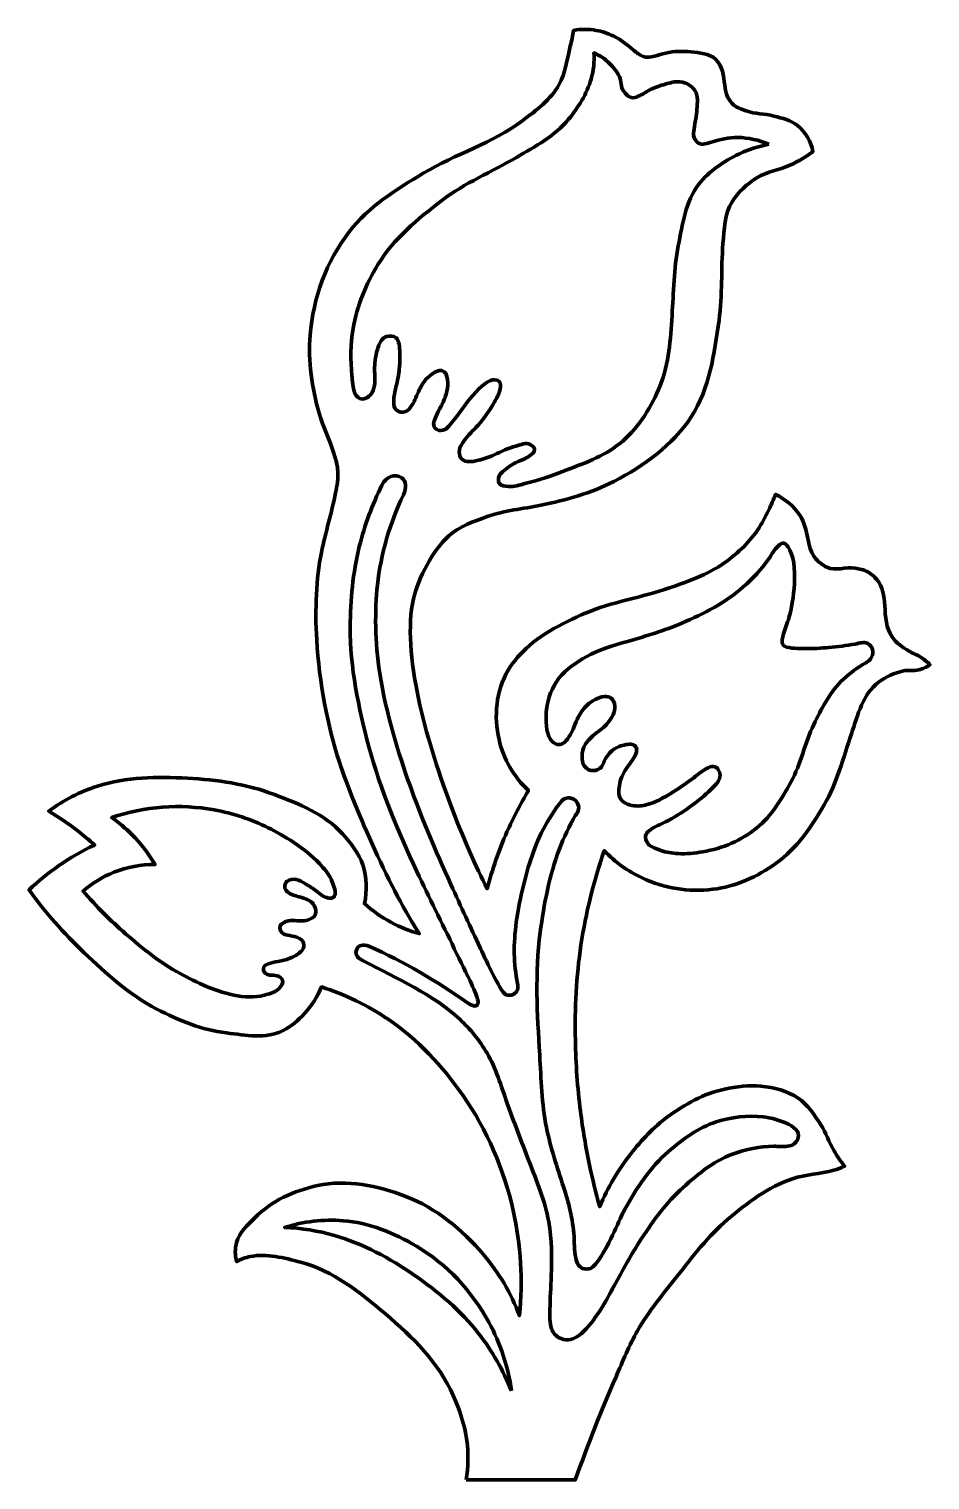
# Model space of a CAD drawing. Header units: centimetres. Extents: x -8.2 to 6.8, y -12.4 to 11.8.
import ezdxf

# ---------------------------------------------------------------- set-up
doc = ezdxf.new("R2010")
doc.units = ezdxf.units.CM
doc.header["$MEASUREMENT"] = 0
doc.layers.add('Camada 1', color=7, linetype='Continuous')

msp = doc.modelspace()

# ---------------------------------------------------------------- linework, layer by layer
at = {"layer": 'Camada 1', "lineweight": 158}
for points, knots in [([(-0.94881, -12.4001), (-0.94881, -12.4001), (0.87025, -12.4001), (0.87025, -12.4001), (0.87025, -12.4001), (1.07499, -11.81801), (1.30173, -11.24436), (1.54878, -10.67922), (1.54878, -10.67922), (1.66215, -10.42032), (1.76792, -10.15801), (1.90752, -9.91351), (1.90752, -9.91351), (2.0928, -9.58861), (2.33478, -9.30012), (2.56745, -9.00652), (2.56745, -9.00652), (2.82973, -8.67486), (3.08524, -8.33477), (3.40674, -8.06147), (3.40674, -8.06147), (3.73586, -7.78227), (4.08446, -7.51916), (4.4914, -7.3804), (4.4914, -7.3804), (4.71309, -7.30508), (4.95504, -7.30423), (5.18009, -7.23909), (5.18009, -7.23909), (5.24103, -7.22133), (5.30109, -7.19933), (5.35946, -7.1731), (5.35946, -7.1731), (5.29431, -7.08851), (5.23425, -7.0005), (5.18009, -6.90828), (5.18009, -6.90828), (5.09891, -6.77124), (5.04896, -6.61724), (4.9635, -6.4827), (4.9635, -6.4827), (4.85775, -6.31687), (4.74693, -6.14938), (4.58617, -6.03851), (4.58617, -6.03851), (4.40509, -5.9133), (4.18429, -5.86339), (3.9643, -5.83968), (3.9643, -5.83968), (3.7621, -5.81772), (3.55904, -5.84394), (3.3602, -5.88707), (3.3602, -5.88707), (3.01164, -5.96323), (2.69604, -6.13836), (2.40839, -6.35071), (2.40839, -6.35071), (2.17487, -6.52332), (1.9752, -6.73653), (1.79499, -6.96495), (1.79499, -6.96495), (1.58347, -7.23317), (1.40918, -7.52928), (1.27635, -7.84404), (1.27635, -7.84404), (1.2129, -7.61559), (1.1562, -7.38546), (1.10714, -7.15364), (1.10714, -7.15364), (1.04453, -6.85669), (0.99461, -6.55716), (0.9557, -6.25594), (0.9557, -6.25594), (0.90492, -5.86425), (0.87955, -5.46911), (0.87108, -5.07402), (0.87108, -5.07402), (0.86009, -4.54267), (0.88546, -4.0105), (0.965, -3.48509), (0.965, -3.48509), (1.04537, -2.95122), (1.17481, -2.42666), (1.35166, -1.91649), (1.35166, -1.91649), (1.53355, -2.10431), (1.74761, -2.25745), (1.98367, -2.36913), (1.98367, -2.36913), (2.35086, -2.54174), (2.7595, -2.60772), (3.16224, -2.55866), (3.16224, -2.55866), (3.54635, -2.51212), (3.90424, -2.35052), (4.21895, -2.12377), (4.21895, -2.12377), (4.5633, -1.87587), (4.80614, -1.518), (5.02017, -1.14995), (5.02017, -1.14995), (5.23254, -0.78529), (5.33663, -0.36988), (5.47283, 0.03116), (5.47283, 0.03116), (5.58115, 0.34843), (5.66153, 0.69616), (5.92549, 0.89076), (5.92549, 0.89076), (6.04901, 0.98213), (6.18945, 1.04981), (6.34006, 1.08027), (6.34006, 1.08027), (6.42383, 1.09721), (6.5118, 1.07858), (6.59473, 1.0989), (6.59473, 1.0989), (6.66243, 1.11498), (6.72671, 1.14458), (6.78339, 1.18435), (6.78339, 1.18435), (6.73685, 1.23003), (6.68609, 1.27149), (6.63194, 1.30702), (6.63194, 1.30702), (6.56936, 1.34765), (6.4974, 1.37217), (6.43397, 1.41109), (6.43397, 1.41109), (6.32737, 1.47539), (6.22246, 1.54647), (6.1514, 1.64715), (6.1514, 1.64715), (6.04731, 1.79437), (6.04138, 1.98472), (6.0287, 2.16748), (6.0287, 2.16748), (6.01857, 2.32316), (5.99571, 2.48475), (5.89672, 2.60235), (5.89672, 2.60235), (5.85359, 2.65313), (5.8028, 2.69796), (5.74443, 2.73011), (5.74443, 2.73011), (5.68014, 2.76564), (5.60738, 2.78172), (5.53461, 2.79272), (5.53461, 2.79272), (5.37891, 2.81641), (5.20717, 2.73942), (5.06591, 2.80709), (5.06591, 2.80709), (4.98467, 2.84602), (4.91361, 2.9027), (4.85946, 2.97378), (4.85946, 2.97378), (4.79262, 3.06177), (4.76974, 3.1743), (4.74693, 3.28429), (4.74693, 3.28429), (4.719, 3.41966), (4.69107, 3.55841), (4.61409, 3.67265), (4.61409, 3.67265), (4.51255, 3.82325), (4.37295, 3.94338), (4.20882, 4.02036), (4.20882, 4.02036), (4.17413, 3.93405), (4.13606, 3.84946), (4.09544, 3.76571), (4.09544, 3.76571), (4.03792, 3.64895), (3.98037, 3.53219), (3.90678, 3.42473), (3.90678, 3.42473), (3.75194, 3.19883), (3.54888, 3.01185), (3.32213, 2.85787), (3.32213, 2.85787), (3.13093, 2.72758), (2.91518, 2.63874), (2.69859, 2.55497), (2.69859, 2.55497), (2.47269, 2.46783), (2.24087, 2.39676), (2.0065, 2.33499), (2.0065, 2.33499), (1.76622, 2.27154), (1.52256, 2.2157), (1.28734, 2.13532), (1.28734, 2.13532), (1.07244, 2.06172), (0.86432, 1.97118), (0.6638, 1.86543), (0.6638, 1.86543), (0.46413, 1.76053), (0.26615, 1.64969), (0.09946, 1.49909), (0.09946, 1.49909), (-0.0342, 1.37809), (-0.15943, 1.2461), (-0.24995, 1.09043), (-0.24995, 1.09043), (-0.45217, 0.74355), (-0.49108, 0.32897), (-0.40141, -0.06361), (-0.40141, -0.06361), (-0.32695, -0.38933), (-0.15604, -0.68546), (0.08847, -0.9139), (0.08847, -0.9139), (-0.0452, -1.13642), (-0.1645, -1.36654), (-0.26942, -1.60345), (-0.26942, -1.60345), (-0.40479, -1.90972), (-0.51477, -2.2253), (-0.59937, -2.54935), (-0.59937, -2.54935), (-0.9676, -1.828), (-1.49735, -0.54263), (-1.7445, 0.61901), (-1.7445, 0.61901), (-1.87783, 1.24575), (-1.92894, 1.83649), (-1.828, 2.28322), (-1.828, 2.28322), (-1.74848, 2.6335), (-1.50044, 3.09138), (-1.23985, 3.32997), (-1.23985, 3.32997), (-1.06217, 3.49242), (-0.82612, 3.56857), (-0.59854, 3.65149), (-0.59854, 3.65149), (-0.31171, 3.75639), (-0.00291, 3.7784), (0.29661, 3.84099), (0.29661, 3.84099), (0.71626, 3.929), (1.13252, 4.04066), (1.5124, 4.23779), (1.5124, 4.23779), (2.02005, 4.50092), (2.49385, 4.83852), (2.80435, 5.31486), (2.80435, 5.31486), (3.11063, 5.78527), (3.18507, 6.36144), (3.2663, 6.92237), (3.2663, 6.92237), (3.32722, 7.34456), (3.29676, 7.77434), (3.33229, 8.19908), (3.33229, 8.19908), (3.35259, 8.44108), (3.35851, 8.69236), (3.48289, 8.89795), (3.48289, 8.89795), (3.58273, 9.06378), (3.73417, 9.19066), (3.89831, 9.2956), (3.89831, 9.2956), (4.06836, 9.40473), (4.28073, 9.42589), (4.46347, 9.51303), (4.46347, 9.51303), (4.59209, 9.57478), (4.71559, 9.64753), (4.83153, 9.73047), (4.83153, 9.73047), (4.80108, 9.90137), (4.71137, 10.05536), (4.57683, 10.16533), (4.57683, 10.16533), (4.46601, 10.25589), (4.32135, 10.28973), (4.18089, 10.3261), (4.18089, 10.3261), (4.02945, 10.36501), (3.86616, 10.35823), (3.71894, 10.41154), (3.71894, 10.41154), (3.63435, 10.44203), (3.5455, 10.47076), (3.48289, 10.53424), (3.48289, 10.53424), (3.40505, 10.61378), (3.37291, 10.72544), (3.3602, 10.83712), (3.3602, 10.83712), (3.34245, 10.9962), (3.32467, 11.16538), (3.20962, 11.27199), (3.20962, 11.27199), (3.10216, 11.37098), (2.94309, 11.3769), (2.79503, 11.39469), (2.79503, 11.39469), (2.65628, 11.41075), (2.51584, 11.40483), (2.37963, 11.37522), (2.37963, 11.37522), (2.25102, 11.34731), (2.12242, 11.27625), (2.00228, 11.31853), (2.00228, 11.31853), (1.94221, 11.33968), (1.89229, 11.382), (1.84237, 11.42262), (1.84237, 11.42262), (1.73491, 11.50973), (1.62831, 11.60028), (1.50309, 11.65951), (1.50309, 11.65951), (1.41257, 11.70178), (1.3178, 11.73564), (1.21966, 11.75343), (1.21966, 11.75343), (1.09445, 11.7754), (0.96753, 11.7754), (0.84231, 11.75343), (0.84231, 11.75343), (0.82709, 11.66458), (0.80848, 11.57657), (0.78647, 11.48941), (0.78647, 11.48941), (0.73149, 11.27115), (0.70694, 11.04187), (0.59781, 10.84641), (0.59781, 10.84641), (0.45906, 10.59768), (0.22299, 10.42338), (-0.00629, 10.25078), (-0.00629, 10.25078), (-0.50716, 9.87513), (-1.12818, 9.69491), (-1.66458, 9.37173), (-1.66458, 9.37173), (-2.11891, 9.09762), (-2.57917, 8.81672), (-2.89983, 8.3979), (-2.89983, 8.3979), (-3.28056, 7.90126), (-3.49884, 7.30141), (-3.55046, 6.67702), (-3.55046, 6.67702), (-3.58684, 6.2379), (-3.52, 5.7971), (-3.39986, 5.37238), (-3.39986, 5.37238), (-3.33472, 5.14312), (-3.22472, 4.92904), (-3.1545, 4.70144), (-3.1545, 4.70144), (-3.12489, 4.60501), (-3.09443, 4.50853), (-3.08851, 4.40788), (-3.08851, 4.40788), (-3.08089, 4.28774), (-3.10374, 4.16758), (-3.12658, 4.04914), (-3.12658, 4.04914), (-3.19004, 3.71494), (-3.29496, 3.3892), (-3.3618, 3.05585), (-3.3618, 3.05585), (-3.45054, 2.61144), (-3.47152, 2.10879), (-3.44167, 1.59951), (-3.44167, 1.59951), (-3.39978, 0.88505), (-3.25775, 0.15747), (-3.06213, -0.44064), (-3.06213, -0.44064), (-2.93511, -0.82751), (-2.71545, -1.37143), (-2.47194, -1.90214), (-2.47194, -1.90214), (-2.22552, -2.43923), (-1.95463, -2.96281), (-1.73057, -3.29642), (-1.73057, -3.29642), (-1.89471, -3.25158), (-2.05292, -3.18812), (-2.20267, -3.10774), (-2.20267, -3.10774), (-2.36258, -3.02229), (-2.51065, -2.91738), (-2.64517, -2.79555), (-2.64517, -2.79555), (-2.5961, -2.58234), (-2.60625, -2.36068), (-2.67394, -2.15254), (-2.67394, -2.15254), (-2.73824, -1.95456), (-2.87361, -1.78958), (-3.01322, -1.63306), (-3.01322, -1.63306), (-3.30595, -1.30479), (-3.73068, -1.13896), (-4.14525, -0.98074), (-4.14525, -0.98074), (-4.60805, -0.80392), (-5.10213, -0.73199), (-5.59711, -0.70662), (-5.59711, -0.70662), (-6.10304, -0.68123), (-6.61577, -0.68546), (-7.09632, -0.83945), (-7.09632, -0.83945), (-7.38736, -0.93251), (-7.6615, -1.07296), (-7.90771, -1.25487), (-7.90771, -1.25487), (-7.74103, -1.35553), (-7.58027, -1.46639), (-7.42627, -1.58568), (-7.42627, -1.58568), (-7.32899, -1.66097), (-7.23507, -1.73966), (-7.1437, -1.82173), (-7.1437, -1.82173), (-7.35099, -1.91903), (-7.54983, -2.0324), (-7.73763, -2.1627), (-7.73763, -2.1627), (-7.91449, -2.28453), (-8.08198, -2.42074), (-8.23767, -2.56881), (-8.23767, -2.56881), (-7.96523, -2.94277), (-7.65894, -3.29135), (-7.32306, -3.60947), (-7.32306, -3.60947), (-6.94742, -3.96481), (-6.56416, -4.31847), (-6.10643, -4.55452), (-6.10643, -4.55452), (-5.74008, -4.74321), (-5.35512, -4.90226), (-4.94647, -4.95132), (-4.94647, -4.95132), (-4.62415, -4.99027), (-4.28737, -5.05707), (-4.0031, -4.91324), (-4.0031, -4.91324), (-3.86605, -4.84389), (-3.74929, -4.74321), (-3.64523, -4.62983), (-3.64523, -4.62983), (-3.52592, -4.49954), (-3.43031, -4.34891), (-3.36263, -4.18564), (-3.36263, -4.18564), (-2.96668, -4.31), (-2.59187, -4.49107), (-2.24921, -4.7246), (-2.24921, -4.7246), (-1.75595, -5.06048), (-1.34646, -5.50126), (-1.00465, -5.99113), (-1.00465, -5.99113), (-0.60108, -6.56901), (-0.31934, -7.22299), (-0.16536, -7.91088), (-0.16536, -7.91088), (-0.03675, -8.48451), (-0.00205, -9.07506), (-0.06128, -9.65971), (-0.06128, -9.65971), (-0.20172, -9.28743), (-0.40563, -8.94223), (-0.66452, -8.63936), (-0.66452, -8.63936), (-1.01988, -8.2239), (-1.44883, -7.87197), (-1.95648, -7.67481), (-1.95648, -7.67481), (-2.42858, -7.49208), (-2.93622, -7.38968), (-3.42779, -7.49544), (-3.42779, -7.49544), (-3.82036, -7.58007), (-4.1943, -7.74842), (-4.47437, -8.03439), (-4.47437, -8.03439), (-4.59536, -8.15792), (-4.7299, -8.27635), (-4.77644, -8.44052), (-4.77644, -8.44052), (-4.80603, -8.54542), (-4.80603, -8.6571), (-4.77644, -8.76201), (-4.77644, -8.76201), (-4.70619, -8.72225), (-4.6292, -8.69347), (-4.54967, -8.67741), (-4.54967, -8.67741), (-4.27132, -8.62155), (-3.98705, -8.69857), (-3.71036, -8.77133), (-3.71036, -8.77133), (-3.17227, -8.91345), (-2.72301, -9.26797), (-2.29659, -9.63178), (-2.29659, -9.63178), (-1.84057, -10.02096), (-1.40483, -10.44825), (-1.16456, -10.99307), (-1.16456, -10.99307), (-1.05879, -11.23252), (-0.97334, -11.48129), (-0.93865, -11.74019), (-0.93865, -11.74019), (-0.90988, -11.95929), (-0.91328, -12.18182), (-0.94881, -12.4001)], [0, 0, 0, 0, 0.00763359, 0.00763359, 0.00763359, 0.00763359, 0.01526718, 0.01526718, 0.01526718, 0.01526718, 0.02290076, 0.02290076, 0.02290076, 0.02290076, 0.03053435, 0.03053435, 0.03053435, 0.03053435, 0.03816794, 0.03816794, 0.03816794, 0.03816794, 0.04580153, 0.04580153, 0.04580153, 0.04580153, 0.05343511, 0.05343511, 0.05343511, 0.05343511, 0.0610687, 0.0610687, 0.0610687, 0.0610687, 0.06870229, 0.06870229, 0.06870229, 0.06870229, 0.07633588, 0.07633588, 0.07633588, 0.07633588, 0.08396947, 0.08396947, 0.08396947, 0.08396947, 0.09160305, 0.09160305, 0.09160305, 0.09160305, 0.09923664, 0.09923664, 0.09923664, 0.09923664, 0.10687023, 0.10687023, 0.10687023, 0.10687023, 0.11450382, 0.11450382, 0.11450382, 0.11450382, 0.1221374, 0.1221374, 0.1221374, 0.1221374, 0.12977099, 0.12977099, 0.12977099, 0.12977099, 0.13740458, 0.13740458, 0.13740458, 0.13740458, 0.14503817, 0.14503817, 0.14503817, 0.14503817, 0.15267176, 0.15267176, 0.15267176, 0.15267176, 0.16030534, 0.16030534, 0.16030534, 0.16030534, 0.16793893, 0.16793893, 0.16793893, 0.16793893, 0.17557252, 0.17557252, 0.17557252, 0.17557252, 0.18320611, 0.18320611, 0.18320611, 0.18320611, 0.19083969, 0.19083969, 0.19083969, 0.19083969, 0.19847328, 0.19847328, 0.19847328, 0.19847328, 0.20610687, 0.20610687, 0.20610687, 0.20610687, 0.21374046, 0.21374046, 0.21374046, 0.21374046, 0.22137405, 0.22137405, 0.22137405, 0.22137405, 0.22900763, 0.22900763, 0.22900763, 0.22900763, 0.23664122, 0.23664122, 0.23664122, 0.23664122, 0.24427481, 0.24427481, 0.24427481, 0.24427481, 0.2519084, 0.2519084, 0.2519084, 0.2519084, 0.25954198, 0.25954198, 0.25954198, 0.25954198, 0.26717557, 0.26717557, 0.26717557, 0.26717557, 0.27480916, 0.27480916, 0.27480916, 0.27480916, 0.28244275, 0.28244275, 0.28244275, 0.28244275, 0.29007634, 0.29007634, 0.29007634, 0.29007634, 0.29770992, 0.29770992, 0.29770992, 0.29770992, 0.30534351, 0.30534351, 0.30534351, 0.30534351, 0.3129771, 0.3129771, 0.3129771, 0.3129771, 0.32061069, 0.32061069, 0.32061069, 0.32061069, 0.32824427, 0.32824427, 0.32824427, 0.32824427, 0.33587786, 0.33587786, 0.33587786, 0.33587786, 0.34351145, 0.34351145, 0.34351145, 0.34351145, 0.35114504, 0.35114504, 0.35114504, 0.35114504, 0.35877863, 0.35877863, 0.35877863, 0.35877863, 0.36641221, 0.36641221, 0.36641221, 0.36641221, 0.3740458, 0.3740458, 0.3740458, 0.3740458, 0.38167939, 0.38167939, 0.38167939, 0.38167939, 0.38931298, 0.38931298, 0.38931298, 0.38931298, 0.39694656, 0.39694656, 0.39694656, 0.39694656, 0.40458015, 0.40458015, 0.40458015, 0.40458015, 0.41221374, 0.41221374, 0.41221374, 0.41221374, 0.41984733, 0.41984733, 0.41984733, 0.41984733, 0.42748092, 0.42748092, 0.42748092, 0.42748092, 0.4351145, 0.4351145, 0.4351145, 0.4351145, 0.44274809, 0.44274809, 0.44274809, 0.44274809, 0.45038168, 0.45038168, 0.45038168, 0.45038168, 0.45801527, 0.45801527, 0.45801527, 0.45801527, 0.46564885, 0.46564885, 0.46564885, 0.46564885, 0.47328244, 0.47328244, 0.47328244, 0.47328244, 0.48091603, 0.48091603, 0.48091603, 0.48091603, 0.48854962, 0.48854962, 0.48854962, 0.48854962, 0.49618321, 0.49618321, 0.49618321, 0.49618321, 0.50381679, 0.50381679, 0.50381679, 0.50381679, 0.51145038, 0.51145038, 0.51145038, 0.51145038, 0.51908397, 0.51908397, 0.51908397, 0.51908397, 0.52671756, 0.52671756, 0.52671756, 0.52671756, 0.53435115, 0.53435115, 0.53435115, 0.53435115, 0.54198473, 0.54198473, 0.54198473, 0.54198473, 0.54961832, 0.54961832, 0.54961832, 0.54961832, 0.55725191, 0.55725191, 0.55725191, 0.55725191, 0.5648855, 0.5648855, 0.5648855, 0.5648855, 0.57251908, 0.57251908, 0.57251908, 0.57251908, 0.58015267, 0.58015267, 0.58015267, 0.58015267, 0.58778626, 0.58778626, 0.58778626, 0.58778626, 0.59541985, 0.59541985, 0.59541985, 0.59541985, 0.60305344, 0.60305344, 0.60305344, 0.60305344, 0.61068702, 0.61068702, 0.61068702, 0.61068702, 0.61832061, 0.61832061, 0.61832061, 0.61832061, 0.6259542, 0.6259542, 0.6259542, 0.6259542, 0.63358779, 0.63358779, 0.63358779, 0.63358779, 0.64122137, 0.64122137, 0.64122137, 0.64122137, 0.64885496, 0.64885496, 0.64885496, 0.64885496, 0.65648855, 0.65648855, 0.65648855, 0.65648855, 0.66412214, 0.66412214, 0.66412214, 0.66412214, 0.67175573, 0.67175573, 0.67175573, 0.67175573, 0.67938931, 0.67938931, 0.67938931, 0.67938931, 0.6870229, 0.6870229, 0.6870229, 0.6870229, 0.69465649, 0.69465649, 0.69465649, 0.69465649, 0.70229008, 0.70229008, 0.70229008, 0.70229008, 0.70992366, 0.70992366, 0.70992366, 0.70992366, 0.71755725, 0.71755725, 0.71755725, 0.71755725, 0.72519084, 0.72519084, 0.72519084, 0.72519084, 0.73282443, 0.73282443, 0.73282443, 0.73282443, 0.74045802, 0.74045802, 0.74045802, 0.74045802, 0.7480916, 0.7480916, 0.7480916, 0.7480916, 0.75572519, 0.75572519, 0.75572519, 0.75572519, 0.76335878, 0.76335878, 0.76335878, 0.76335878, 0.77099237, 0.77099237, 0.77099237, 0.77099237, 0.77862595, 0.77862595, 0.77862595, 0.77862595, 0.78625954, 0.78625954, 0.78625954, 0.78625954, 0.79389313, 0.79389313, 0.79389313, 0.79389313, 0.80152672, 0.80152672, 0.80152672, 0.80152672, 0.80916031, 0.80916031, 0.80916031, 0.80916031, 0.81679389, 0.81679389, 0.81679389, 0.81679389, 0.82442748, 0.82442748, 0.82442748, 0.82442748, 0.83206107, 0.83206107, 0.83206107, 0.83206107, 0.83969466, 0.83969466, 0.83969466, 0.83969466, 0.84732824, 0.84732824, 0.84732824, 0.84732824, 0.85496183, 0.85496183, 0.85496183, 0.85496183, 0.86259542, 0.86259542, 0.86259542, 0.86259542, 0.87022901, 0.87022901, 0.87022901, 0.87022901, 0.8778626, 0.8778626, 0.8778626, 0.8778626, 0.88549618, 0.88549618, 0.88549618, 0.88549618, 0.89312977, 0.89312977, 0.89312977, 0.89312977, 0.90076336, 0.90076336, 0.90076336, 0.90076336, 0.90839695, 0.90839695, 0.90839695, 0.90839695, 0.91603053, 0.91603053, 0.91603053, 0.91603053, 0.92366412, 0.92366412, 0.92366412, 0.92366412, 0.93129771, 0.93129771, 0.93129771, 0.93129771, 0.9389313, 0.9389313, 0.9389313, 0.9389313, 0.94656489, 0.94656489, 0.94656489, 0.94656489, 0.95419847, 0.95419847, 0.95419847, 0.95419847, 0.96183206, 0.96183206, 0.96183206, 0.96183206, 0.96946565, 0.96946565, 0.96946565, 0.96946565, 0.97709924, 0.97709924, 0.97709924, 0.97709924, 0.98473282, 0.98473282, 0.98473282, 0.98473282, 1, 1, 1, 1]), ([(4.09544, 9.85483), (3.93131, 9.92589), (3.75533, 9.96483), (3.57681, 9.96821), (3.57681, 9.96821), (3.42959, 9.97076), (3.28407, 9.93607), (3.14278, 9.89289), (3.14278, 9.89289), (3.06832, 9.87008), (2.98878, 9.83537), (2.92617, 9.87428), (2.92617, 9.87428), (2.8915, 9.89632), (2.86526, 9.93014), (2.85088, 9.96821), (2.85088, 9.96821), (2.83396, 10.01305), (2.84412, 10.06213), (2.85088, 10.11036), (2.85088, 10.11036), (2.86696, 10.22035), (2.8915, 10.3303), (2.8974, 10.44117), (2.8974, 10.44117), (2.90249, 10.54609), (2.92448, 10.65691), (2.86949, 10.7432), (2.86949, 10.7432), (2.84326, 10.78554), (2.80773, 10.82103), (2.76543, 10.84726), (2.76543, 10.84726), (2.72059, 10.87519), (2.66813, 10.88788), (2.61483, 10.89465), (2.61483, 10.89465), (2.53192, 10.90483), (2.45069, 10.87859), (2.36947, 10.85658), (2.36947, 10.85658), (2.28909, 10.83457), (2.20956, 10.80835), (2.13427, 10.77198), (2.13427, 10.77198), (2.06997, 10.74065), (2.01073, 10.69836), (1.94558, 10.66789), (1.94558, 10.66789), (1.90921, 10.65015), (1.87198, 10.62898), (1.83221, 10.62983), (1.83221, 10.62983), (1.76453, 10.63152), (1.71376, 10.68738), (1.67147, 10.7432), (1.67147, 10.7432), (1.62155, 10.80835), (1.64101, 10.90566), (1.60547, 10.98009), (1.60547, 10.98009), (1.56655, 11.06219), (1.50986, 11.13409), (1.44556, 11.19753), (1.44556, 11.19753), (1.36941, 11.27285), (1.27973, 11.33377), (1.18159, 11.3769), (1.18159, 11.3769), (1.1909, 11.23058), (1.17481, 11.08334), (1.13421, 10.94203), (1.13421, 10.94203), (1.0623, 10.69331), (0.92184, 10.47162), (0.75686, 10.27109), (0.75686, 10.27109), (0.52843, 9.99359), (0.20354, 9.81932), (-0.10951, 9.63739), (-0.10951, 9.63739), (-0.52408, 9.39625), (-0.97334, 9.2093), (-1.35407, 8.91907), (-1.35407, 8.91907), (-1.75848, 8.61113), (-2.15615, 8.28286), (-2.42011, 7.85136), (-2.42011, 7.85136), (-2.62148, 7.52222), (-2.77208, 7.16266), (-2.83468, 6.78277), (-2.83468, 6.78277), (-2.87784, 6.52303), (-2.88206, 6.25905), (-2.85331, 5.99764), (-2.85331, 5.99764), (-2.84582, 5.9313), (-2.84615, 5.7948), (-2.80282, 5.70271), (-2.80282, 5.70271), (-2.77913, 5.65232), (-2.74235, 5.61522), (-2.68408, 5.61012), (-2.68408, 5.61012), (-2.64263, 5.60675), (-2.60456, 5.63127), (-2.57072, 5.6575), (-2.57072, 5.6575), (-2.52672, 5.69221), (-2.50302, 5.74551), (-2.4861, 5.79962), (-2.4861, 5.79962), (-2.45564, 5.89947), (-2.47596, 6.00606), (-2.47596, 6.11098), (-2.47596, 6.11098), (-2.47596, 6.18339), (-2.46461, 6.31835), (-2.43036, 6.43565), (-2.43036, 6.43565), (-2.40012, 6.53925), (-2.35198, 6.62911), (-2.27798, 6.64994), (-2.27798, 6.64994), (-2.22383, 6.66518), (-2.16376, 6.66348), (-2.11807, 6.63133), (-2.11807, 6.63133), (-2.08005, 6.60456), (-2.06285, 6.51729), (-2.05681, 6.41686), (-2.05681, 6.41686), (-2.04826, 6.27472), (-2.06202, 6.10615), (-2.0707, 6.04499), (-2.0707, 6.04499), (-2.08591, 5.94008), (-2.11469, 5.83687), (-2.13668, 5.73282), (-2.13668, 5.73282), (-2.14937, 5.67356), (-2.16122, 5.61352), (-2.15615, 5.55345), (-2.15615, 5.55345), (-2.15275, 5.50859), (-2.14853, 5.46205), (-2.11807, 5.43075), (-2.11807, 5.43075), (-2.07746, 5.3893), (-2.01316, 5.38252), (-1.95731, 5.40197), (-1.95731, 5.40197), (-1.91079, 5.41806), (-1.88202, 5.46375), (-1.85409, 5.50606), (-1.85409, 5.50606), (-1.80164, 5.58475), (-1.77373, 5.67696), (-1.73142, 5.76156), (-1.73142, 5.76156), (-1.69589, 5.83347), (-1.6578, 5.90538), (-1.59943, 5.96039), (-1.59943, 5.96039), (-1.38506, 6.1616), (-1.27541, 6.09726), (-1.2582, 5.92946), (-1.2582, 5.92946), (-1.25274, 5.87604), (-1.25662, 5.81212), (-1.26947, 5.74295), (-1.26947, 5.74295), (-1.283, 5.6702), (-1.31431, 5.60251), (-1.34477, 5.53481), (-1.34477, 5.53481), (-1.35588, 5.50982), (-1.39976, 5.43529), (-1.43186, 5.3635), (-1.43186, 5.3635), (-1.45274, 5.31681), (-1.48795, 5.25699), (-1.49158, 5.20182), (-1.49158, 5.20182), (-1.49409, 5.16368), (-1.48152, 5.12775), (-1.43868, 5.09994), (-1.43868, 5.09994), (-1.39976, 5.07542), (-1.34984, 5.08218), (-1.30669, 5.09994), (-1.30669, 5.09994), (-1.28921, 5.10708), (-1.25208, 5.1454), (-1.2113, 5.19241), (-1.2113, 5.19241), (-1.14633, 5.26728), (-1.07203, 5.36427), (-1.05287, 5.39269), (-1.05287, 5.39269), (-1.01365, 5.45151), (-0.87938, 5.64298), (-0.73584, 5.78128), (-0.73584, 5.78128), (-0.61332, 5.89935), (-0.48404, 5.9787), (-0.40141, 5.90371), (-0.40141, 5.90371), (-0.36924, 5.87494), (-0.37602, 5.82503), (-0.38278, 5.78017), (-0.38278, 5.78017), (-0.39379, 5.70148), (-0.43863, 5.63298), (-0.47754, 5.56273), (-0.47754, 5.56273), (-0.55454, 5.42399), (-0.64591, 5.2937), (-0.75083, 5.17525), (-0.75083, 5.17525), (-0.82952, 5.0864), (-0.9192, 5.00771), (-0.98688, 4.91043), (-0.98688, 4.91043), (-1.01988, 4.86305), (-1.05626, 4.81651), (-1.06219, 4.75981), (-1.06219, 4.75981), (-1.06641, 4.71754), (-1.06641, 4.67269), (-1.04273, 4.63714), (-1.04273, 4.63714), (-1.01551, 4.59589), (-0.97639, 4.57697), (-0.93326, 4.57041), (-0.93326, 4.57041), (-0.86971, 4.56075), (-0.79743, 4.57784), (-0.74152, 4.58976), (-0.74152, 4.58976), (-0.65167, 4.60862), (-0.56684, 4.64278), (-0.48316, 4.68018), (-0.48316, 4.68018), (-0.36326, 4.73377), (-0.24563, 4.79409), (-0.11882, 4.8258), (-0.11882, 4.8258), (-0.03675, 4.84612), (0.04785, 4.8952), (0.11638, 4.85373), (0.11638, 4.85373), (0.15108, 4.83258), (0.18915, 4.80804), (0.19169, 4.76913), (0.19169, 4.76913), (0.19424, 4.72937), (0.15785, 4.70059), (0.1257, 4.67436), (0.1257, 4.67436), (0.06563, 4.62616), (-0.01052, 4.60245), (-0.0816, 4.5703), (-0.0816, 4.5703), (-0.16703, 4.53139), (-0.24741, 4.48145), (-0.31679, 4.41886), (-0.31679, 4.41886), (-0.34894, 4.39008), (-0.38702, 4.36385), (-0.40141, 4.32409), (-0.40141, 4.32409), (-0.41493, 4.28688), (-0.41917, 4.24542), (-0.40141, 4.21071), (-0.40141, 4.21071), (-0.37433, 4.15913), (-0.30326, 4.16082), (-0.2415, 4.15404), (-0.2415, 4.15404), (-0.14927, 4.14472), (-0.05959, 4.17943), (0.03093, 4.20143), (0.03093, 4.20143), (0.26868, 4.25981), (0.50051, 4.34019), (0.72895, 4.42815), (0.72895, 4.42815), (1.0589, 4.55592), (1.39734, 4.67861), (1.66215, 4.91043), (1.66215, 4.91043), (1.94559, 5.15917), (2.14272, 5.48661), (2.28486, 5.83687), (2.28486, 5.83687), (2.43377, 6.20238), (2.45577, 6.6034), (2.48283, 6.99936), (2.48283, 6.99936), (2.50991, 7.38857), (2.51077, 7.78027), (2.58691, 8.16272), (2.58691, 8.16272), (2.65799, 8.52146), (2.70451, 8.8988), (2.92617, 9.18388), (2.92617, 9.18388), (3.10216, 9.41066), (3.34499, 9.57226), (3.60472, 9.69491), (3.60472, 9.69491), (3.75787, 9.76682), (3.91948, 9.81761), (4.09544, 9.85483)], [0, 0, 0, 0, 0.0125, 0.0125, 0.0125, 0.0125, 0.025, 0.025, 0.025, 0.025, 0.0375, 0.0375, 0.0375, 0.0375, 0.05, 0.05, 0.05, 0.05, 0.0625, 0.0625, 0.0625, 0.0625, 0.075, 0.075, 0.075, 0.075, 0.0875, 0.0875, 0.0875, 0.0875, 0.1, 0.1, 0.1, 0.1, 0.1125, 0.1125, 0.1125, 0.1125, 0.125, 0.125, 0.125, 0.125, 0.1375, 0.1375, 0.1375, 0.1375, 0.15, 0.15, 0.15, 0.15, 0.1625, 0.1625, 0.1625, 0.1625, 0.175, 0.175, 0.175, 0.175, 0.1875, 0.1875, 0.1875, 0.1875, 0.2, 0.2, 0.2, 0.2, 0.2125, 0.2125, 0.2125, 0.2125, 0.225, 0.225, 0.225, 0.225, 0.2375, 0.2375, 0.2375, 0.2375, 0.25, 0.25, 0.25, 0.25, 0.2625, 0.2625, 0.2625, 0.2625, 0.275, 0.275, 0.275, 0.275, 0.2875, 0.2875, 0.2875, 0.2875, 0.3, 0.3, 0.3, 0.3, 0.3125, 0.3125, 0.3125, 0.3125, 0.325, 0.325, 0.325, 0.325, 0.3375, 0.3375, 0.3375, 0.3375, 0.35, 0.35, 0.35, 0.35, 0.3625, 0.3625, 0.3625, 0.3625, 0.375, 0.375, 0.375, 0.375, 0.3875, 0.3875, 0.3875, 0.3875, 0.4, 0.4, 0.4, 0.4, 0.4125, 0.4125, 0.4125, 0.4125, 0.425, 0.425, 0.425, 0.425, 0.4375, 0.4375, 0.4375, 0.4375, 0.45, 0.45, 0.45, 0.45, 0.4625, 0.4625, 0.4625, 0.4625, 0.475, 0.475, 0.475, 0.475, 0.4875, 0.4875, 0.4875, 0.4875, 0.5, 0.5, 0.5, 0.5, 0.5125, 0.5125, 0.5125, 0.5125, 0.525, 0.525, 0.525, 0.525, 0.5375, 0.5375, 0.5375, 0.5375, 0.55, 0.55, 0.55, 0.55, 0.5625, 0.5625, 0.5625, 0.5625, 0.575, 0.575, 0.575, 0.575, 0.5875, 0.5875, 0.5875, 0.5875, 0.6, 0.6, 0.6, 0.6, 0.6125, 0.6125, 0.6125, 0.6125, 0.625, 0.625, 0.625, 0.625, 0.6375, 0.6375, 0.6375, 0.6375, 0.65, 0.65, 0.65, 0.65, 0.6625, 0.6625, 0.6625, 0.6625, 0.675, 0.675, 0.675, 0.675, 0.6875, 0.6875, 0.6875, 0.6875, 0.7, 0.7, 0.7, 0.7, 0.7125, 0.7125, 0.7125, 0.7125, 0.725, 0.725, 0.725, 0.725, 0.7375, 0.7375, 0.7375, 0.7375, 0.75, 0.75, 0.75, 0.75, 0.7625, 0.7625, 0.7625, 0.7625, 0.775, 0.775, 0.775, 0.775, 0.7875, 0.7875, 0.7875, 0.7875, 0.8, 0.8, 0.8, 0.8, 0.8125, 0.8125, 0.8125, 0.8125, 0.825, 0.825, 0.825, 0.825, 0.8375, 0.8375, 0.8375, 0.8375, 0.85, 0.85, 0.85, 0.85, 0.8625, 0.8625, 0.8625, 0.8625, 0.875, 0.875, 0.875, 0.875, 0.8875, 0.8875, 0.8875, 0.8875, 0.9, 0.9, 0.9, 0.9, 0.9125, 0.9125, 0.9125, 0.9125, 0.925, 0.925, 0.925, 0.925, 0.9375, 0.9375, 0.9375, 0.9375, 0.95, 0.95, 0.95, 0.95, 0.9625, 0.9625, 0.9625, 0.9625, 0.975, 0.975, 0.975, 0.975, 1, 1, 1, 1]), ([(-1.99539, 4.0136), (-1.94023, 4.13185), (-1.94403, 4.24016), (-2.02416, 4.29701), (-2.02416, 4.29701), (-2.13186, 4.38086), (-2.28704, 4.31415), (-2.35413, 4.17436), (-2.35413, 4.17436), (-2.51656, 3.8486), (-2.64263, 3.50595), (-2.73062, 3.15315), (-2.73062, 3.15315), (-2.83977, 2.71488), (-2.87953, 2.26308), (-2.88206, 1.81129), (-2.88206, 1.81129), (-2.88546, 1.13612), (-2.745, 0.47026), (-2.57072, -0.18374), (-2.57072, -0.18374), (-2.37866, -0.90289), (-2.08676, -1.58991), (-1.76949, -2.26338), (-1.76949, -2.26338), (-1.56728, -2.69403), (-1.35238, -3.11876), (-1.14679, -3.54855), (-1.14679, -3.54855), (-1.09642, -3.65367), (-0.97846, -3.88439), (-0.88459, -4.08456), (-0.88459, -4.08456), (-0.82452, -4.21265), (-0.77428, -4.32824), (-0.75798, -4.39042), (-0.75798, -4.39042), (-0.74608, -4.43584), (-0.74647, -4.47691), (-0.77608, -4.49572), (-0.77608, -4.49572), (-0.80753, -4.5157), (-0.86623, -4.49315), (-0.92452, -4.45177), (-0.92452, -4.45177), (-1.44668, -4.08109), (-1.98043, -3.76793), (-2.57172, -3.50573), (-2.57172, -3.50573), (-2.66042, -3.46752), (-2.75024, -3.48543), (-2.77986, -3.57173), (-2.77986, -3.57173), (-2.80861, -3.65463), (-2.75022, -3.71024), (-2.66648, -3.75194), (-2.66648, -3.75194), (-2.08384, -4.05384), (-1.50517, -4.3058), (-1.05186, -4.72834), (-1.05186, -4.72834), (-0.88146, -4.88717), (-0.72876, -5.07012), (-0.60023, -5.28889), (-0.60023, -5.28889), (-0.45048, -5.54358), (-0.36924, -5.83207), (-0.26942, -6.11128), (-0.26942, -6.11128), (-0.15265, -6.43787), (-0.02659, -6.76106), (0.09694, -7.08509), (0.09694, -7.08509), (0.22384, -7.41761), (0.36683, -7.74673), (0.42689, -8.09703), (0.42689, -8.09703), (0.4785, -8.39484), (0.48274, -8.69857), (0.47005, -9.00061), (0.47005, -9.00061), (0.46158, -9.18674), (0.44974, -9.37203), (0.44805, -9.55816), (0.44805, -9.55816), (0.44805, -9.66602), (0.43938, -9.78319), (0.47386, -9.87947), (0.47386, -9.87947), (0.4987, -9.94885), (0.54597, -10.00739), (0.63503, -10.04382), (0.63503, -10.04382), (0.74358, -10.08762), (0.8427, -10.0541), (0.92908, -9.99165), (0.92908, -9.99165), (1.15125, -9.83096), (1.36442, -9.44844), (1.49294, -9.21211), (1.49294, -9.21211), (1.63509, -8.9507), (1.77638, -8.68839), (1.93627, -8.43711), (1.93627, -8.43711), (2.13342, -8.12747), (2.34662, -7.82711), (2.61483, -7.57668), (2.61483, -7.57668), (2.87796, -7.3313), (3.1563, -7.09527), (3.4922, -6.97173), (3.4922, -6.97173), (3.71303, -6.89053), (3.94485, -6.84315), (4.18004, -6.83974), (4.18004, -6.83974), (4.25621, -6.83888), (4.33233, -6.85498), (4.4068, -6.83974), (4.4068, -6.83974), (4.4601, -6.82876), (4.51762, -6.81776), (4.5481, -6.77375), (4.5481, -6.77375), (4.62822, -6.65956), (4.59544, -6.58264), (4.47433, -6.50143), (4.47433, -6.50143), (4.35321, -6.42023), (4.09765, -6.35653), (4.00152, -6.3482), (4.00152, -6.3482), (3.73755, -6.32534), (3.47104, -6.35242), (3.21892, -6.43365), (3.21892, -6.43365), (2.92026, -6.53008), (2.66389, -6.71879), (2.42615, -6.92519), (2.42615, -6.92519), (2.11735, -7.1934), (1.8889, -7.53946), (1.69092, -7.89902), (1.69092, -7.89902), (1.62016, -8.02786), (1.4393, -8.47024), (1.27461, -8.71517), (1.27461, -8.71517), (1.2129, -8.80692), (1.15345, -8.87099), (1.1029, -8.88045), (1.1029, -8.88045), (1.07511, -8.88563), (1.04657, -8.88669), (1.01948, -8.88226), (1.01948, -8.88226), (0.9376, -8.86892), (0.89694, -8.79258), (0.87623, -8.69864), (0.87623, -8.69864), (0.84938, -8.57679), (0.85607, -8.42531), (0.84993, -8.34319), (0.84993, -8.34319), (0.83979, -8.19853), (0.81524, -8.05556), (0.78394, -7.9134), (0.78394, -7.9134), (0.75434, -7.77891), (0.71541, -7.64606), (0.6731, -7.51409), (0.6731, -7.51409), (0.56904, -7.18835), (0.45651, -6.86345), (0.38967, -6.52839), (0.38967, -6.52839), (0.31015, -6.13073), (0.30084, -5.72295), (0.27629, -5.31767), (0.27629, -5.31767), (0.234, -4.63574), (0.19593, -3.95127), (0.28561, -3.27527), (0.28561, -3.27527), (0.34822, -2.80232), (0.43705, -2.33106), (0.60626, -1.88519), (0.60626, -1.88519), (0.67903, -1.69228), (0.76786, -1.50615), (0.87023, -1.32762), (0.87023, -1.32762), (0.93285, -1.27263), (0.94554, -1.17956), (0.899, -1.11019), (0.899, -1.11019), (0.84148, -1.02303), (0.71964, -1.01035), (0.64434, -1.08226), (0.64434, -1.08226), (0.52504, -1.23286), (0.42097, -1.39446), (0.33299, -1.56452), (0.33299, -1.56452), (0.16716, -1.88519), (0.06563, -2.23292), (-0.01559, -2.58488), (-0.01559, -2.58488), (-0.09512, -2.93008), (-0.15434, -3.28119), (-0.14673, -3.63486), (-0.14673, -3.63486), (-0.14335, -3.79984), (-0.12474, -3.96481), (-0.0909, -4.12641), (-0.0909, -4.12641), (-0.07701, -4.21188), (-0.09428, -4.27024), (-0.15689, -4.30578), (-0.15689, -4.30578), (-0.20102, -4.3307), (-0.25125, -4.3301), (-0.29264, -4.31053), (-0.29264, -4.31053), (-0.37623, -4.27106), (-0.66297, -3.64809), (-0.72206, -3.52148), (-0.72206, -3.52148), (-0.87045, -3.20381), (-1.03756, -2.84669), (-1.20326, -2.48055), (-1.20326, -2.48055), (-1.46139, -1.91009), (-1.71613, -1.31767), (-1.89133, -0.81829), (-1.89133, -0.81829), (-2.0673, -0.31581), (-2.28433, 0.36025), (-2.39045, 1.03909), (-2.39045, 1.03909), (-2.4725, 1.56395), (-2.474, 2.09766), (-2.42858, 2.50929), (-2.42858, 2.50929), (-2.37105, 3.03131), (-2.22468, 3.54064), (-1.99539, 4.0136)], [0, 0, 0, 0, 0.01587302, 0.01587302, 0.01587302, 0.01587302, 0.03174603, 0.03174603, 0.03174603, 0.03174603, 0.04761905, 0.04761905, 0.04761905, 0.04761905, 0.06349206, 0.06349206, 0.06349206, 0.06349206, 0.07936508, 0.07936508, 0.07936508, 0.07936508, 0.0952381, 0.0952381, 0.0952381, 0.0952381, 0.11111111, 0.11111111, 0.11111111, 0.11111111, 0.12698413, 0.12698413, 0.12698413, 0.12698413, 0.14285714, 0.14285714, 0.14285714, 0.14285714, 0.15873016, 0.15873016, 0.15873016, 0.15873016, 0.17460317, 0.17460317, 0.17460317, 0.17460317, 0.19047619, 0.19047619, 0.19047619, 0.19047619, 0.20634921, 0.20634921, 0.20634921, 0.20634921, 0.22222222, 0.22222222, 0.22222222, 0.22222222, 0.23809524, 0.23809524, 0.23809524, 0.23809524, 0.25396825, 0.25396825, 0.25396825, 0.25396825, 0.26984127, 0.26984127, 0.26984127, 0.26984127, 0.28571429, 0.28571429, 0.28571429, 0.28571429, 0.3015873, 0.3015873, 0.3015873, 0.3015873, 0.31746032, 0.31746032, 0.31746032, 0.31746032, 0.33333333, 0.33333333, 0.33333333, 0.33333333, 0.34920635, 0.34920635, 0.34920635, 0.34920635, 0.36507937, 0.36507937, 0.36507937, 0.36507937, 0.38095238, 0.38095238, 0.38095238, 0.38095238, 0.3968254, 0.3968254, 0.3968254, 0.3968254, 0.41269841, 0.41269841, 0.41269841, 0.41269841, 0.42857143, 0.42857143, 0.42857143, 0.42857143, 0.44444444, 0.44444444, 0.44444444, 0.44444444, 0.46031746, 0.46031746, 0.46031746, 0.46031746, 0.47619048, 0.47619048, 0.47619048, 0.47619048, 0.49206349, 0.49206349, 0.49206349, 0.49206349, 0.50793651, 0.50793651, 0.50793651, 0.50793651, 0.52380952, 0.52380952, 0.52380952, 0.52380952, 0.53968254, 0.53968254, 0.53968254, 0.53968254, 0.55555556, 0.55555556, 0.55555556, 0.55555556, 0.57142857, 0.57142857, 0.57142857, 0.57142857, 0.58730159, 0.58730159, 0.58730159, 0.58730159, 0.6031746, 0.6031746, 0.6031746, 0.6031746, 0.61904762, 0.61904762, 0.61904762, 0.61904762, 0.63492063, 0.63492063, 0.63492063, 0.63492063, 0.65079365, 0.65079365, 0.65079365, 0.65079365, 0.66666667, 0.66666667, 0.66666667, 0.66666667, 0.68253968, 0.68253968, 0.68253968, 0.68253968, 0.6984127, 0.6984127, 0.6984127, 0.6984127, 0.71428571, 0.71428571, 0.71428571, 0.71428571, 0.73015873, 0.73015873, 0.73015873, 0.73015873, 0.74603175, 0.74603175, 0.74603175, 0.74603175, 0.76190476, 0.76190476, 0.76190476, 0.76190476, 0.77777778, 0.77777778, 0.77777778, 0.77777778, 0.79365079, 0.79365079, 0.79365079, 0.79365079, 0.80952381, 0.80952381, 0.80952381, 0.80952381, 0.82539683, 0.82539683, 0.82539683, 0.82539683, 0.84126984, 0.84126984, 0.84126984, 0.84126984, 0.85714286, 0.85714286, 0.85714286, 0.85714286, 0.87301587, 0.87301587, 0.87301587, 0.87301587, 0.88888889, 0.88888889, 0.88888889, 0.88888889, 0.9047619, 0.9047619, 0.9047619, 0.9047619, 0.92063492, 0.92063492, 0.92063492, 0.92063492, 0.93650794, 0.93650794, 0.93650794, 0.93650794, 0.95238095, 0.95238095, 0.95238095, 0.95238095, 0.96825397, 0.96825397, 0.96825397, 0.96825397, 1, 1, 1, 1]), ([(0.59781, 0.95929), (0.71372, 1.11498), (0.88462, 1.21735), (1.05383, 1.31634), (1.05383, 1.31634), (1.26535, 1.43986), (1.50479, 1.50331), (1.74084, 1.57184), (1.74084, 1.57184), (2.04796, 1.66154), (2.35508, 1.75121), (2.64867, 1.87728), (2.64867, 1.87728), (3.01417, 2.03464), (3.37374, 2.21486), (3.66987, 2.47968), (3.66987, 2.47968), (3.8264, 2.61929), (3.97359, 2.76987), (4.09207, 2.94247), (4.09207, 2.94247), (4.14367, 3.01777), (4.18765, 3.09984), (4.25366, 3.1616), (4.25366, 3.1616), (4.27988, 3.18699), (4.30866, 3.2149), (4.34336, 3.21068), (4.34336, 3.21068), (4.37636, 3.20645), (4.39581, 3.17345), (4.41612, 3.14553), (4.41612, 3.14553), (4.5131, 3.01307), (4.53538, 2.77428), (4.52308, 2.5369), (4.52308, 2.5369), (4.51173, 2.31783), (4.4709, 2.09991), (4.43217, 1.9678), (4.43217, 1.9678), (4.40595, 1.87728), (4.36282, 1.79097), (4.34336, 1.69876), (4.34336, 1.69876), (4.32982, 1.63277), (4.29512, 1.5617), (4.33489, 1.51177), (4.33489, 1.51177), (4.35779, 1.48284), (4.41653, 1.46854), (4.48048, 1.46155), (4.48048, 1.46155), (4.53773, 1.45529), (4.60426, 1.45221), (4.674, 1.45154), (4.674, 1.45154), (4.81974, 1.45013), (4.97943, 1.45911), (5.09719, 1.47116), (5.09719, 1.47116), (5.24357, 1.48639), (5.38994, 1.50078), (5.53461, 1.52786), (5.53461, 1.52786), (5.60738, 1.54138), (5.68435, 1.57269), (5.74528, 1.53631), (5.74528, 1.53631), (5.78334, 1.51346), (5.81381, 1.48046), (5.82651, 1.43817), (5.82651, 1.43817), (5.8392, 1.39503), (5.82903, 1.35018), (5.81042, 1.30871), (5.81042, 1.30871), (5.78419, 1.25035), (5.71989, 1.22073), (5.66405, 1.18689), (5.66405, 1.18689), (5.53207, 1.10651), (5.4094, 1.0109), (5.29938, 0.90175), (5.29938, 0.90175), (5.09891, 0.70125), (4.97028, 0.44319), (4.84592, 0.18683), (4.84592, 0.18683), (4.69529, -0.12282), (4.6327, -0.4714), (4.46432, -0.77177), (4.46432, -0.77177), (4.30781, -1.0518), (4.14538, -1.3344), (3.89746, -1.53492), (3.89746, -1.53492), (3.63773, -1.74389), (3.32636, -1.87672), (2.99725, -1.93341), (2.99725, -1.93341), (2.86104, -1.9571), (2.72228, -1.97233), (2.58437, -1.96217), (2.58437, -1.96217), (2.48538, -1.95456), (2.38554, -1.94611), (2.29416, -1.90972), (2.29416, -1.90972), (2.1994, -1.87165), (2.08688, -1.84626), (2.05642, -1.75489), (2.05642, -1.75489), (2.04373, -1.71767), (2.03443, -1.67791), (2.0488, -1.64152), (2.0488, -1.64152), (2.0615, -1.60936), (2.0928, -1.58906), (2.12157, -1.5679), (2.12157, -1.5679), (2.19773, -1.51206), (2.2874, -1.47822), (2.37201, -1.43677), (2.37201, -1.43677), (2.515, -1.36738), (2.64783, -1.27855), (2.77811, -1.18634), (2.77811, -1.18634), (2.88822, -1.10868), (2.99402, -1.02482), (3.09081, -0.93184), (3.09081, -0.93184), (3.14818, -0.87673), (3.24018, -0.80168), (3.27265, -0.71743), (3.27265, -0.71743), (3.28898, -0.67509), (3.29027, -0.63041), (3.26461, -0.58478), (3.26461, -0.58478), (3.23694, -0.53544), (3.20755, -0.51569), (3.17473, -0.51298), (3.17473, -0.51298), (3.13973, -0.5101), (3.098, -0.52481), (3.05599, -0.54714), (3.05599, -0.54714), (2.98715, -0.58373), (2.91751, -0.64081), (2.87541, -0.67447), (2.87541, -0.67447), (2.79939, -0.73566), (2.68059, -0.82152), (2.55478, -0.90289), (2.55478, -0.90289), (2.39828, -1.00409), (2.23094, -1.09839), (2.12157, -1.12964), (2.12157, -1.12964), (2.04373, -1.15165), (1.96589, -1.17787), (1.88637, -1.17026), (1.88637, -1.17026), (1.78653, -1.16095), (1.68161, -1.13727), (1.62747, -1.05604), (1.62747, -1.05604), (1.5784, -0.98158), (1.59447, -0.88599), (1.61055, -0.7963), (1.61055, -0.7963), (1.62916, -0.69477), (1.68246, -0.60508), (1.74084, -0.51963), (1.74084, -0.51963), (1.78991, -0.44772), (1.84744, -0.38088), (1.87875, -0.3005), (1.87875, -0.3005), (1.89229, -0.26581), (1.90074, -0.22859), (1.88637, -0.19559), (1.88637, -0.19559), (1.86147, -0.13959), (1.78736, -0.13389), (1.71082, -0.14807), (1.71082, -0.14807), (1.63506, -0.16211), (1.55688, -0.19566), (1.5217, -0.21928), (1.5217, -0.21928), (1.4608, -0.25988), (1.4151, -0.31911), (1.37619, -0.38172), (1.37619, -0.38172), (1.3415, -0.43671), (1.33219, -0.50948), (1.27889, -0.54417), (1.27889, -0.54417), (1.2332, -0.57379), (1.17736, -0.58986), (1.12491, -0.57632), (1.12491, -0.57632), (1.07075, -0.56278), (1.03014, -0.52049), (1.00307, -0.4714), (1.00307, -0.4714), (0.97431, -0.4181), (0.98023, -0.3538), (0.98699, -0.29205), (0.98699, -0.29205), (1.00339, -0.14638), (1.09996, -0.04987), (1.20005, 0.03058), (1.20005, 0.03058), (1.2804, 0.09517), (1.36305, 0.14945), (1.40834, 0.21052), (1.40834, 0.21052), (1.47347, 0.29767), (1.54371, 0.39074), (1.53017, 0.49565), (1.53017, 0.49565), (1.51394, 0.62543), (1.44009, 0.6629), (1.35252, 0.65382), (1.35252, 0.65382), (1.25408, 0.64363), (1.13826, 0.57457), (1.06737, 0.51172), (1.06737, 0.51172), (1.00138, 0.45334), (0.95484, 0.37635), (0.91339, 0.29767), (0.91339, 0.29767), (0.88022, 0.23538), (0.83313, 0.08757), (0.76463, -0.02065), (0.76463, -0.02065), (0.70847, -0.10936), (0.63788, -0.17149), (0.54873, -0.13805), (0.54873, -0.13805), (0.49375, -0.11743), (0.45592, -0.07112), (0.43038, -0.01227), (0.43038, -0.01227), (0.37064, 0.12535), (0.37798, 0.33159), (0.38967, 0.43812), (0.38967, 0.43812), (0.41083, 0.62764), (0.48443, 0.80616), (0.59781, 0.95929)], [0, 0, 0, 0, 0.01538462, 0.01538462, 0.01538462, 0.01538462, 0.03076923, 0.03076923, 0.03076923, 0.03076923, 0.04615385, 0.04615385, 0.04615385, 0.04615385, 0.06153846, 0.06153846, 0.06153846, 0.06153846, 0.07692308, 0.07692308, 0.07692308, 0.07692308, 0.09230769, 0.09230769, 0.09230769, 0.09230769, 0.10769231, 0.10769231, 0.10769231, 0.10769231, 0.12307692, 0.12307692, 0.12307692, 0.12307692, 0.13846154, 0.13846154, 0.13846154, 0.13846154, 0.15384615, 0.15384615, 0.15384615, 0.15384615, 0.16923077, 0.16923077, 0.16923077, 0.16923077, 0.18461538, 0.18461538, 0.18461538, 0.18461538, 0.2, 0.2, 0.2, 0.2, 0.21538462, 0.21538462, 0.21538462, 0.21538462, 0.23076923, 0.23076923, 0.23076923, 0.23076923, 0.24615385, 0.24615385, 0.24615385, 0.24615385, 0.26153846, 0.26153846, 0.26153846, 0.26153846, 0.27692308, 0.27692308, 0.27692308, 0.27692308, 0.29230769, 0.29230769, 0.29230769, 0.29230769, 0.30769231, 0.30769231, 0.30769231, 0.30769231, 0.32307692, 0.32307692, 0.32307692, 0.32307692, 0.33846154, 0.33846154, 0.33846154, 0.33846154, 0.35384615, 0.35384615, 0.35384615, 0.35384615, 0.36923077, 0.36923077, 0.36923077, 0.36923077, 0.38461538, 0.38461538, 0.38461538, 0.38461538, 0.4, 0.4, 0.4, 0.4, 0.41538462, 0.41538462, 0.41538462, 0.41538462, 0.43076923, 0.43076923, 0.43076923, 0.43076923, 0.44615385, 0.44615385, 0.44615385, 0.44615385, 0.46153846, 0.46153846, 0.46153846, 0.46153846, 0.47692308, 0.47692308, 0.47692308, 0.47692308, 0.49230769, 0.49230769, 0.49230769, 0.49230769, 0.50769231, 0.50769231, 0.50769231, 0.50769231, 0.52307692, 0.52307692, 0.52307692, 0.52307692, 0.53846154, 0.53846154, 0.53846154, 0.53846154, 0.55384615, 0.55384615, 0.55384615, 0.55384615, 0.56923077, 0.56923077, 0.56923077, 0.56923077, 0.58461538, 0.58461538, 0.58461538, 0.58461538, 0.6, 0.6, 0.6, 0.6, 0.61538462, 0.61538462, 0.61538462, 0.61538462, 0.63076923, 0.63076923, 0.63076923, 0.63076923, 0.64615385, 0.64615385, 0.64615385, 0.64615385, 0.66153846, 0.66153846, 0.66153846, 0.66153846, 0.67692308, 0.67692308, 0.67692308, 0.67692308, 0.69230769, 0.69230769, 0.69230769, 0.69230769, 0.70769231, 0.70769231, 0.70769231, 0.70769231, 0.72307692, 0.72307692, 0.72307692, 0.72307692, 0.73846154, 0.73846154, 0.73846154, 0.73846154, 0.75384615, 0.75384615, 0.75384615, 0.75384615, 0.76923077, 0.76923077, 0.76923077, 0.76923077, 0.78461538, 0.78461538, 0.78461538, 0.78461538, 0.8, 0.8, 0.8, 0.8, 0.81538462, 0.81538462, 0.81538462, 0.81538462, 0.83076923, 0.83076923, 0.83076923, 0.83076923, 0.84615385, 0.84615385, 0.84615385, 0.84615385, 0.86153846, 0.86153846, 0.86153846, 0.86153846, 0.87692308, 0.87692308, 0.87692308, 0.87692308, 0.89230769, 0.89230769, 0.89230769, 0.89230769, 0.90769231, 0.90769231, 0.90769231, 0.90769231, 0.92307692, 0.92307692, 0.92307692, 0.92307692, 0.93846154, 0.93846154, 0.93846154, 0.93846154, 0.95384615, 0.95384615, 0.95384615, 0.95384615, 0.96923077, 0.96923077, 0.96923077, 0.96923077, 1, 1, 1, 1]), ([(-4.24846, -1.53407), (-4.53358, -1.39277), (-4.83816, -1.29209), (-5.15123, -1.23541), (-5.15123, -1.23541), (-5.72147, -1.13218), (-6.30949, -1.17533), (-6.85857, -1.36231), (-6.85857, -1.36231), (-6.73928, -1.44692), (-6.62676, -1.54168), (-6.52355, -1.64574), (-6.52355, -1.64574), (-6.37377, -1.79634), (-6.2435, -1.96386), (-6.13519, -2.14661), (-6.13519, -2.14661), (-6.3704, -2.14409), (-6.60307, -2.18723), (-6.82137, -2.27437), (-6.82137, -2.27437), (-7.00916, -2.34967), (-7.18347, -2.45543), (-7.33577, -2.58826), (-7.33577, -2.58826), (-7.11747, -2.84209), (-6.88058, -3.07898), (-6.62761, -3.29811), (-6.62761, -3.29811), (-6.34247, -3.54432), (-6.04974, -3.78546), (-5.71807, -3.96312), (-5.71807, -3.96312), (-5.45144, -4.10559), (-5.10204, -4.2782), (-4.75966, -4.3331), (-4.75966, -4.3331), (-4.5861, -4.36094), (-4.41433, -4.35853), (-4.25609, -4.30663), (-4.25609, -4.30663), (-4.18076, -4.28207), (-4.10209, -4.2567), (-4.0547, -4.19496), (-4.0547, -4.19496), (-4.02681, -4.15771), (-3.99632, -4.11709), (-4.00986, -4.0748), (-4.00986, -4.0748), (-4.02003, -4.0435), (-4.04793, -4.0232), (-4.07755, -4.00797), (-4.07755, -4.00797), (-4.11226, -3.9902), (-4.15373, -3.99274), (-4.19264, -3.98935), (-4.19264, -3.98935), (-4.22899, -3.98597), (-4.26626, -3.98259), (-4.29329, -3.95889), (-4.29329, -3.95889), (-4.31108, -3.94366), (-4.32713, -3.9259), (-4.33054, -3.90306), (-4.33054, -3.90306), (-4.33305, -3.88698), (-4.33054, -3.87006), (-4.32376, -3.85483), (-4.32376, -3.85483), (-4.31108, -3.82606), (-4.27809, -3.81506), (-4.24846, -3.80238), (-4.24846, -3.80238), (-4.19956, -3.78045), (-4.14302, -3.77017), (-4.08389, -3.75946), (-4.08389, -3.75946), (-4.0204, -3.74797), (-3.95391, -3.73595), (-3.89059, -3.70846), (-3.89059, -3.70846), (-3.83789, -3.68549), (-3.76054, -3.65137), (-3.70922, -3.60172), (-3.70922, -3.60172), (-3.67514, -3.56873), (-3.65252, -3.52888), (-3.65622, -3.48088), (-3.65622, -3.48088), (-3.66113, -3.41198), (-3.71274, -3.37756), (-3.77227, -3.35753), (-3.77227, -3.35753), (-3.82446, -3.33996), (-3.88279, -3.33343), (-3.92106, -3.32435), (-3.92106, -3.32435), (-3.95826, -3.31588), (-3.99717, -3.30741), (-4.02171, -3.2795), (-4.02171, -3.2795), (-4.04711, -3.24988), (-4.06318, -3.21097), (-4.05133, -3.17459), (-4.05133, -3.17459), (-4.04286, -3.14836), (-4.01834, -3.13059), (-3.99548, -3.11452), (-3.99548, -3.11452), (-3.96082, -3.08999), (-3.9185, -3.08321), (-3.87619, -3.07729), (-3.87619, -3.07729), (-3.82796, -3.07052), (-3.77975, -3.08406), (-3.73068, -3.0849), (-3.73068, -3.0849), (-3.67821, -3.08575), (-3.62577, -3.08575), (-3.57753, -3.06629), (-3.57753, -3.06629), (-3.5327, -3.04768), (-3.48616, -3.02653), (-3.46586, -2.98422), (-3.46586, -2.98422), (-3.44216, -2.93431), (-3.45824, -2.87678), (-3.48447, -2.82686), (-3.48447, -2.82686), (-3.5149, -2.76944), (-3.57385, -2.73656), (-3.63866, -2.71302), (-3.63866, -2.71302), (-3.7034, -2.68949), (-3.77405, -2.67524), (-3.82798, -2.6551), (-3.82798, -2.6551), (-3.86285, -2.64331), (-3.9015, -2.62665), (-3.93056, -2.60313), (-3.93056, -2.60313), (-3.97578, -2.56653), (-3.98464, -2.51091), (-3.96609, -2.46646), (-3.96609, -2.46646), (-3.95459, -2.43894), (-3.93257, -2.41565), (-3.90213, -2.40385), (-3.90213, -2.40385), (-3.85149, -2.38422), (-3.79746, -2.39071), (-3.74551, -2.40857), (-3.74551, -2.40857), (-3.69003, -2.42764), (-3.6369, -2.4597), (-3.59276, -2.48674), (-3.59276, -2.48674), (-3.5468, -2.51486), (-3.48156, -2.5654), (-3.42381, -2.60818), (-3.42381, -2.60818), (-3.38251, -2.63879), (-3.34503, -2.66544), (-3.32118, -2.67711), (-3.32118, -2.67711), (-3.29295, -2.69121), (-3.25332, -2.7063), (-3.21672, -2.70668), (-3.21672, -2.70668), (-3.18843, -2.70699), (-3.16188, -2.69849), (-3.1439, -2.67396), (-3.1439, -2.67396), (-3.12641, -2.65012), (-3.12908, -2.60593), (-3.14006, -2.55856), (-3.14006, -2.55856), (-3.15514, -2.49349), (-3.18596, -2.42234), (-3.20188, -2.38944), (-3.20188, -2.38944), (-3.24414, -2.30267), (-3.31242, -2.21406), (-3.39608, -2.12775), (-3.39608, -2.12775), (-3.63769, -1.87838), (-4.00752, -1.64783), (-4.24846, -1.53407)], [0, 0, 0, 0, 0.02083333, 0.02083333, 0.02083333, 0.02083333, 0.04166667, 0.04166667, 0.04166667, 0.04166667, 0.0625, 0.0625, 0.0625, 0.0625, 0.08333333, 0.08333333, 0.08333333, 0.08333333, 0.10416667, 0.10416667, 0.10416667, 0.10416667, 0.125, 0.125, 0.125, 0.125, 0.14583333, 0.14583333, 0.14583333, 0.14583333, 0.16666667, 0.16666667, 0.16666667, 0.16666667, 0.1875, 0.1875, 0.1875, 0.1875, 0.20833333, 0.20833333, 0.20833333, 0.20833333, 0.22916667, 0.22916667, 0.22916667, 0.22916667, 0.25, 0.25, 0.25, 0.25, 0.27083333, 0.27083333, 0.27083333, 0.27083333, 0.29166667, 0.29166667, 0.29166667, 0.29166667, 0.3125, 0.3125, 0.3125, 0.3125, 0.33333333, 0.33333333, 0.33333333, 0.33333333, 0.35416667, 0.35416667, 0.35416667, 0.35416667, 0.375, 0.375, 0.375, 0.375, 0.39583333, 0.39583333, 0.39583333, 0.39583333, 0.41666667, 0.41666667, 0.41666667, 0.41666667, 0.4375, 0.4375, 0.4375, 0.4375, 0.45833333, 0.45833333, 0.45833333, 0.45833333, 0.47916667, 0.47916667, 0.47916667, 0.47916667, 0.5, 0.5, 0.5, 0.5, 0.52083333, 0.52083333, 0.52083333, 0.52083333, 0.54166667, 0.54166667, 0.54166667, 0.54166667, 0.5625, 0.5625, 0.5625, 0.5625, 0.58333333, 0.58333333, 0.58333333, 0.58333333, 0.60416667, 0.60416667, 0.60416667, 0.60416667, 0.625, 0.625, 0.625, 0.625, 0.64583333, 0.64583333, 0.64583333, 0.64583333, 0.66666667, 0.66666667, 0.66666667, 0.66666667, 0.6875, 0.6875, 0.6875, 0.6875, 0.70833333, 0.70833333, 0.70833333, 0.70833333, 0.72916667, 0.72916667, 0.72916667, 0.72916667, 0.75, 0.75, 0.75, 0.75, 0.77083333, 0.77083333, 0.77083333, 0.77083333, 0.79166667, 0.79166667, 0.79166667, 0.79166667, 0.8125, 0.8125, 0.8125, 0.8125, 0.83333333, 0.83333333, 0.83333333, 0.83333333, 0.85416667, 0.85416667, 0.85416667, 0.85416667, 0.875, 0.875, 0.875, 0.875, 0.89583333, 0.89583333, 0.89583333, 0.89583333, 0.91666667, 0.91666667, 0.91666667, 0.91666667, 0.9375, 0.9375, 0.9375, 0.9375, 0.95833333, 0.95833333, 0.95833333, 0.95833333, 1, 1, 1, 1]), ([(-0.19411, -10.91525), (-0.24995, -10.51424), (-0.37771, -10.12672), (-0.57146, -9.77139), (-0.57146, -9.77139), (-0.85574, -9.24936), (-1.26862, -8.8077), (-1.7788, -8.50481), (-1.7788, -8.50481), (-2.15615, -8.2806), (-2.56817, -8.11393), (-3.0039, -8.08008), (-3.0039, -8.08008), (-3.33218, -8.05471), (-3.66215, -8.09276), (-3.97602, -8.19261), (-3.97602, -8.19261), (-3.69513, -8.20359), (-3.41679, -8.24847), (-3.14605, -8.32544), (-3.14605, -8.32544), (-2.66716, -8.4625), (-2.22721, -8.70534), (-1.81603, -8.98707), (-1.81603, -8.98707), (-1.41413, -9.26205), (-1.04018, -9.57763), (-0.74152, -9.96088), (-0.74152, -9.96088), (-0.51477, -10.25193), (-0.33117, -10.57346), (-0.19411, -10.91525)], [0, 0, 0, 0, 0.11111111, 0.11111111, 0.11111111, 0.11111111, 0.22222222, 0.22222222, 0.22222222, 0.22222222, 0.33333333, 0.33333333, 0.33333333, 0.33333333, 0.44444444, 0.44444444, 0.44444444, 0.44444444, 0.55555556, 0.55555556, 0.55555556, 0.55555556, 0.66666667, 0.66666667, 0.66666667, 0.66666667, 0.77777778, 0.77777778, 0.77777778, 0.77777778, 1, 1, 1, 1])]:
    msp.add_open_spline(points, degree=3, knots=knots, dxfattribs=at)

doc.saveas('drawing.dxf')
